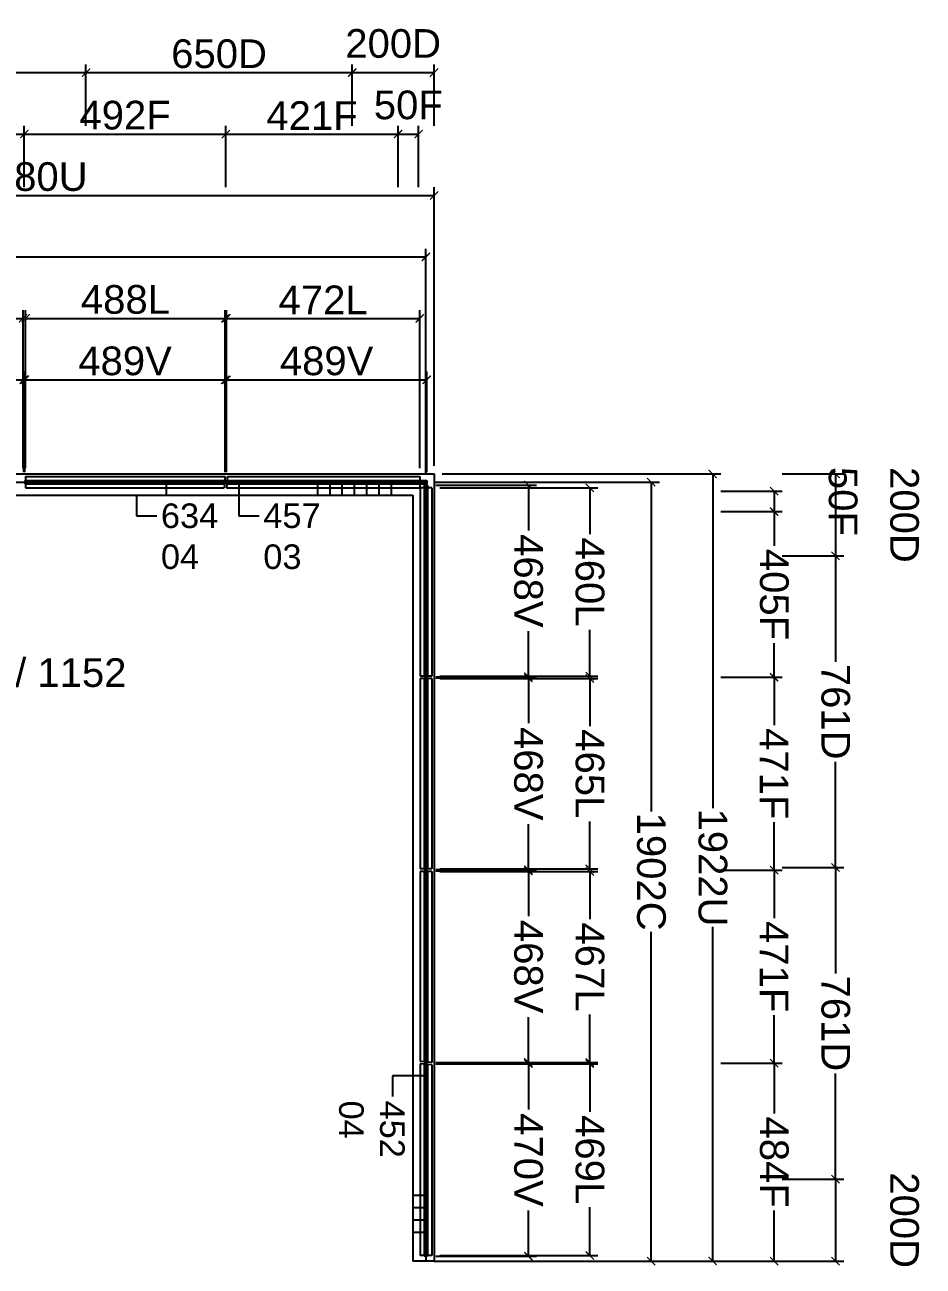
# Model space of a CAD drawing. Header units: millimetres. Extents: x -1142 to 4168, y -1914 to 1394.
# Drawn here: x 1975 to 4168, y -1914 to 1117 of the extents above; entities that cross this region are included whole.
import ezdxf

# ---------------------------------------------------------------- set-up
doc = ezdxf.new("R2010")
doc.units = ezdxf.units.MM
for name, color, linetype in [('Bocas', 5, 'Continuous'), ('Bocas guias', 7, 'Continuous'), ('Leito Externo', 30, 'Continuous'), ('Leito Interno', 30, 'Continuous'), ('Linha de Centro', 1, 'Continuous'), ('Paredes', 7, 'Continuous'), ('Perfil U Externo', 5, 'Continuous'), ('Perfil U Interno', 5, 'Continuous'), ('Pivo', 3, 'Continuous'), ('Vidro Externo', 106, 'Continuous'), ('Vidro Interno', 106, 'Continuous')]:
    doc.layers.add(name, color=color, linetype=linetype)
doc.styles.get("Standard").update_dxf_attribs({"font": 'arial.ttf'})
doc.dimstyles.new('Drenos', dxfattribs={"dimtxt": 70, "dimasz": 20, "dimexe": 20, "dimexo": 20, "dimgap": 10, "dimtad": 2, "dimdec": 0, "dimdsep": 46, "dimtxsty": 'Standard', "dimblk": 'ARCHTICK', "dimcen": 0.09, "dimclrd": 3, "dimclre": 3, "dimclrt": 3, "dimadec": 0, "dimazin": 0, "dimtfac": 1, "dimtdec": 0, "dimtofl": 0, "dimtmove": 0, "dimatfit": 3, "dimldrblk": 'ARCHTICK', "dimfxl": 1, "dimarcsym": 0})
doc.dimstyles.new('Furos', dxfattribs={"dimtxt": 70, "dimasz": 20, "dimexe": 20, "dimexo": 20, "dimgap": 10, "dimtad": 2, "dimdec": 0, "dimdsep": 46, "dimtxsty": 'Standard', "dimblk": 'ARCHTICK', "dimcen": 0.09, "dimclrd": 3, "dimclre": 3, "dimclrt": 3, "dimadec": 0, "dimazin": 0, "dimtfac": 1, "dimtdec": 0, "dimtofl": 0, "dimtmove": 0, "dimatfit": 3, "dimldrblk": 'ARCHTICK', "dimfxl": 1, "dimarcsym": 0})
doc.dimstyles.new('Leito', dxfattribs={"dimtxt": 70, "dimasz": 20, "dimexe": 20, "dimexo": 20, "dimgap": 10, "dimtad": 1, "dimdec": 0, "dimdsep": 46, "dimtxsty": 'Standard', "dimblk": 'ARCHTICK', "dimcen": 20, "dimclrd": 30, "dimclre": 30, "dimclrt": 30, "dimadec": 0, "dimazin": 0, "dimtfac": 1, "dimtdec": 0, "dimtofl": 0, "dimtmove": 0, "dimatfit": 3, "dimldrblk": 'ARCHTICK', "dimfxl": 1, "dimarcsym": 0})
doc.dimstyles.new('Linha de centro', dxfattribs={"dimtxt": 70, "dimasz": 20, "dimexe": 20, "dimexo": 20, "dimgap": 10, "dimtad": 2, "dimdec": 0, "dimdsep": 46, "dimtxsty": 'Standard', "dimblk": 'ARCHTICK', "dimcen": 0.09, "dimclrd": 1, "dimclre": 1, "dimclrt": 1, "dimadec": 0, "dimazin": 0, "dimtfac": 1, "dimtdec": 0, "dimtofl": 0, "dimtmove": 0, "dimatfit": 3, "dimldrblk": 'ARCHTICK', "dimfxl": 1, "dimarcsym": 0})
doc.dimstyles.new('Perfis U', dxfattribs={"dimtxt": 70, "dimasz": 20, "dimexe": 20, "dimexo": 20, "dimgap": 10, "dimtad": 2, "dimdec": 0, "dimdsep": 46, "dimtxsty": 'Standard', "dimblk": 'ARCHTICK', "dimcen": 0.09, "dimclrd": 5, "dimclre": 5, "dimclrt": 5, "dimadec": 0, "dimazin": 0, "dimtfac": 1, "dimtdec": 0, "dimtofl": 0, "dimtmove": 0, "dimatfit": 3, "dimldrblk": 'ARCHTICK', "dimfxl": 1, "dimarcsym": 0})
doc.dimstyles.new('Vidro', dxfattribs={"dimtxt": 70, "dimasz": 20, "dimexe": 20, "dimexo": 20, "dimgap": 10, "dimtad": 2, "dimdec": 0, "dimdsep": 46, "dimtxsty": 'Standard', "dimblk": 'ARCHTICK', "dimcen": 0.09, "dimclrd": 119, "dimclre": 119, "dimclrt": 119, "dimadec": 0, "dimazin": 0, "dimtfac": 1, "dimtdec": 0, "dimtofl": 0, "dimtmove": 0, "dimatfit": 3, "dimldrblk": 'ARCHTICK', "dimfxl": 1, "dimarcsym": 0})

# ---------------------------------------------------------------- blocks, each defined once
blk = doc.blocks.new('_ArchTick')
at = {"color": 0, "linetype": 'ByBlock', "const_width": 0.15}
blk.add_lwpolyline([(-0.5, -0.5), (0.5, 0.5)], dxfattribs=at)
blk = doc.blocks.new('*D269')
at = {"color": 119, "lineweight": -2, "transparency": 16777216}
for p, q in [((1483, 24), (1483, 270)), ((1483, 250), (1972, 250)), ((1972, 24), (1972, 270))]:
    blk.add_line(p, q, dxfattribs=at)
at = {"layer": 'Defpoints', "color": 0, "transparency": 16777216}
for p in [(1972, 250), (1483, 4), (1972, 4)]:
    blk.add_point(p, dxfattribs=at)
at = {"color": 119, "lineweight": -2, "transparency": 16777216, "xscale": 20, "yscale": 20, "zscale": 20, "rotation": 180}
blk.add_blockref('_ArchTick', (1483, 250), dxfattribs=at)
at = {"color": 119, "lineweight": -2, "transparency": 16777216, "xscale": 20, "yscale": 20, "zscale": 20}
blk.add_blockref('_ArchTick', (1972, 250), dxfattribs=at)
at = {"color": 119, "transparency": 16777216, "insert": (1727.5, 295.7), "char_height": 70, "attachment_point": 5}
blk.add_mtext('489V', dxfattribs=at)
blk = doc.blocks.new('*D270')
at = {"color": 119, "lineweight": -2, "transparency": 16777216}
for p, q in [((1975, 24), (1975, 270)), ((1975, 250), (2464, 250)), ((2464, 24), (2464, 270))]:
    blk.add_line(p, q, dxfattribs=at)
at = {"layer": 'Defpoints', "color": 0, "transparency": 16777216}
for p in [(2464, 250), (1975, 4), (2464, 4)]:
    blk.add_point(p, dxfattribs=at)
at = {"color": 119, "lineweight": -2, "transparency": 16777216, "xscale": 20, "yscale": 20, "zscale": 20, "rotation": 180}
blk.add_blockref('_ArchTick', (1975, 250), dxfattribs=at)
at = {"color": 119, "lineweight": -2, "transparency": 16777216, "xscale": 20, "yscale": 20, "zscale": 20}
blk.add_blockref('_ArchTick', (2464, 250), dxfattribs=at)
at = {"color": 119, "transparency": 16777216, "insert": (2219.5, 295.7), "char_height": 70, "attachment_point": 5}
blk.add_mtext('489V', dxfattribs=at)
blk = doc.blocks.new('*D271')
at = {"color": 119, "lineweight": -2, "transparency": 16777216}
for p, q in [((2467, 24), (2467, 270)), ((2467, 250), (2956, 250)), ((2956, 24), (2956, 270))]:
    blk.add_line(p, q, dxfattribs=at)
at = {"layer": 'Defpoints', "color": 0, "transparency": 16777216}
for p in [(2956, 250), (2467, 4), (2956, 4)]:
    blk.add_point(p, dxfattribs=at)
at = {"color": 119, "lineweight": -2, "transparency": 16777216, "xscale": 20, "yscale": 20, "zscale": 20, "rotation": 180}
blk.add_blockref('_ArchTick', (2467, 250), dxfattribs=at)
at = {"color": 119, "lineweight": -2, "transparency": 16777216, "xscale": 20, "yscale": 20, "zscale": 20}
blk.add_blockref('_ArchTick', (2956, 250), dxfattribs=at)
at = {"color": 119, "transparency": 16777216, "insert": (2711.5, 295.7), "char_height": 70, "attachment_point": 5}
blk.add_mtext('489V', dxfattribs=at)
blk = doc.blocks.new('*D272')
at = {"color": 119, "lineweight": -2, "transparency": 16777216}
for p, q in [((2978, -7), (3224, -7)), ((3204, -7), (3204, -117.8)), ((3204, -475), (3204, -364.2)), ((2978, -475), (3224, -475))]:
    blk.add_line(p, q, dxfattribs=at)
at = {"layer": 'Defpoints', "color": 0, "transparency": 16777216}
for p in [(2958, -7), (2958, -475), (3204, -475)]:
    blk.add_point(p, dxfattribs=at)
at = {"color": 119, "lineweight": -2, "transparency": 16777216, "xscale": 20, "yscale": 20, "zscale": 20}
for p, rotation in [((3204, -7), 90), ((3204, -475), 270)]:
    blk.add_blockref('_ArchTick', p, dxfattribs=dict(at, rotation=rotation))
at = {"color": 119, "transparency": 16777216, "insert": (3204, -241), "char_height": 70, "attachment_point": 5, "rotation": 270}
blk.add_mtext('468V', dxfattribs=at)
blk = doc.blocks.new('*D273')
at = {"color": 119, "lineweight": -2, "transparency": 16777216}
for p, q in [((2978, -478), (3224, -478)), ((3204, -478), (3204, -588.8)), ((3204, -946), (3204, -835.2)), ((2978, -946), (3224, -946))]:
    blk.add_line(p, q, dxfattribs=at)
at = {"layer": 'Defpoints', "color": 0, "transparency": 16777216}
for p in [(2958, -478), (2958, -946), (3204, -946)]:
    blk.add_point(p, dxfattribs=at)
at = {"color": 119, "lineweight": -2, "transparency": 16777216, "xscale": 20, "yscale": 20, "zscale": 20}
for p, rotation in [((3204, -478), 90), ((3204, -946), 270)]:
    blk.add_blockref('_ArchTick', p, dxfattribs=dict(at, rotation=rotation))
at = {"color": 119, "transparency": 16777216, "insert": (3204, -712), "char_height": 70, "attachment_point": 5, "rotation": 270}
blk.add_mtext('468V', dxfattribs=at)
blk = doc.blocks.new('*D274')
at = {"color": 119, "lineweight": -2, "transparency": 16777216}
for p, q in [((2978, -949), (3224, -949)), ((3204, -949), (3204, -1059.8)), ((3204, -1417), (3204, -1306.2)), ((2978, -1417), (3224, -1417))]:
    blk.add_line(p, q, dxfattribs=at)
at = {"layer": 'Defpoints', "color": 0, "transparency": 16777216}
for p in [(2958, -949), (2958, -1417), (3204, -1417)]:
    blk.add_point(p, dxfattribs=at)
at = {"color": 119, "lineweight": -2, "transparency": 16777216, "xscale": 20, "yscale": 20, "zscale": 20}
for p, rotation in [((3204, -949), 90), ((3204, -1417), 270)]:
    blk.add_blockref('_ArchTick', p, dxfattribs=dict(at, rotation=rotation))
at = {"color": 119, "transparency": 16777216, "insert": (3204, -1183), "char_height": 70, "attachment_point": 5, "rotation": 270}
blk.add_mtext('468V', dxfattribs=at)
blk = doc.blocks.new('*D275')
at = {"color": 119, "lineweight": -2, "transparency": 16777216}
for p, q in [((2978, -1420), (3224, -1420)), ((3204, -1420), (3204, -1531.8)), ((3204, -1890), (3204, -1778.2)), ((2978, -1890), (3224, -1890))]:
    blk.add_line(p, q, dxfattribs=at)
at = {"layer": 'Defpoints', "color": 0, "transparency": 16777216}
for p in [(2958, -1420), (2958, -1890), (3204, -1890)]:
    blk.add_point(p, dxfattribs=at)
at = {"color": 119, "lineweight": -2, "transparency": 16777216, "xscale": 20, "yscale": 20, "zscale": 20}
for p, rotation in [((3204, -1420), 90), ((3204, -1890), 270)]:
    blk.add_blockref('_ArchTick', p, dxfattribs=dict(at, rotation=rotation))
at = {"color": 119, "transparency": 16777216, "insert": (3204, -1655), "char_height": 70, "attachment_point": 5, "rotation": 270}
blk.add_mtext('470V', dxfattribs=at)
blk = doc.blocks.new('*D280')
at = {"color": 30, "lineweight": -2, "transparency": 16777216}
for p, q in [((1484.5, 34), (1484.5, 420)), ((1484.5, 400), (1970.5, 400)), ((1970.5, 34), (1970.5, 420))]:
    blk.add_line(p, q, dxfattribs=at)
at = {"layer": 'Defpoints', "color": 0, "transparency": 16777216}
for p in [(1970.5, 400), (1484.5, 14), (1970.5, 14)]:
    blk.add_point(p, dxfattribs=at)
at = {"color": 30, "lineweight": -2, "transparency": 16777216, "xscale": 20, "yscale": 20, "zscale": 20, "rotation": 180}
blk.add_blockref('_ArchTick', (1484.5, 400), dxfattribs=at)
at = {"color": 30, "lineweight": -2, "transparency": 16777216, "xscale": 20, "yscale": 20, "zscale": 20}
blk.add_blockref('_ArchTick', (1970.5, 400), dxfattribs=at)
at = {"color": 30, "transparency": 16777216, "insert": (1727.5, 445.7), "char_height": 70, "attachment_point": 5}
blk.add_mtext('486L', dxfattribs=at)
blk = doc.blocks.new('*D281')
at = {"color": 30, "lineweight": -2, "transparency": 16777216}
for p, q in [((1976.5, 34), (1976.5, 420)), ((1976.5, 400), (2464.1, 400)), ((2464.1, 34), (2464.1, 420))]:
    blk.add_line(p, q, dxfattribs=at)
at = {"layer": 'Defpoints', "color": 0, "transparency": 16777216}
for p in [(2464.1, 400), (1976.5, 14), (2464.1, 14)]:
    blk.add_point(p, dxfattribs=at)
at = {"color": 30, "lineweight": -2, "transparency": 16777216, "xscale": 20, "yscale": 20, "zscale": 20, "rotation": 180}
blk.add_blockref('_ArchTick', (1976.5, 400), dxfattribs=at)
at = {"color": 30, "lineweight": -2, "transparency": 16777216, "xscale": 20, "yscale": 20, "zscale": 20}
blk.add_blockref('_ArchTick', (2464.1, 400), dxfattribs=at)
at = {"color": 30, "transparency": 16777216, "insert": (2220.3, 445.7), "char_height": 70, "attachment_point": 5}
blk.add_mtext('488L', dxfattribs=at)
blk = doc.blocks.new('*D282')
at = {"color": 30, "lineweight": -2, "transparency": 16777216}
for p, q in [((2466.9, 34), (2466.9, 420)), ((2466.9, 400), (2939, 400)), ((2939, 34), (2939, 420))]:
    blk.add_line(p, q, dxfattribs=at)
at = {"layer": 'Defpoints', "color": 0, "transparency": 16777216}
for p in [(2939, 400), (2466.9, 14), (2939, 14)]:
    blk.add_point(p, dxfattribs=at)
at = {"color": 30, "lineweight": -2, "transparency": 16777216, "xscale": 20, "yscale": 20, "zscale": 20, "rotation": 180}
blk.add_blockref('_ArchTick', (2466.9, 400), dxfattribs=at)
at = {"color": 30, "lineweight": -2, "transparency": 16777216, "xscale": 20, "yscale": 20, "zscale": 20}
blk.add_blockref('_ArchTick', (2939, 400), dxfattribs=at)
at = {"color": 30, "transparency": 16777216, "insert": (2703, 445.1), "char_height": 70, "attachment_point": 5}
blk.add_mtext('472L', dxfattribs=at)
blk = doc.blocks.new('*D283')
at = {"color": 30, "lineweight": -2, "transparency": 16777216}
for p, q in [((2988, -14), (3374, -14)), ((3354, -14), (3354, -127.3)), ((3354, -473.5), (3354, -360.2)), ((2988, -473.5), (3374, -473.5))]:
    blk.add_line(p, q, dxfattribs=at)
at = {"layer": 'Defpoints', "color": 0, "transparency": 16777216}
for p in [(2968, -14), (2968, -473.5), (3354, -473.5)]:
    blk.add_point(p, dxfattribs=at)
at = {"color": 30, "lineweight": -2, "transparency": 16777216, "xscale": 20, "yscale": 20, "zscale": 20}
for p, rotation in [((3354, -14), 90), ((3354, -473.5), 270)]:
    blk.add_blockref('_ArchTick', p, dxfattribs=dict(at, rotation=rotation))
at = {"color": 30, "transparency": 16777216, "insert": (3354, -243.8), "char_height": 70, "attachment_point": 5, "rotation": 270}
blk.add_mtext('460L', dxfattribs=at)
blk = doc.blocks.new('*D284')
at = {"color": 30, "lineweight": -2, "transparency": 16777216}
for p, q in [((2988, -479.5), (3374, -479.5)), ((3354, -479.5), (3354, -595.6)), ((3354, -944.5), (3354, -828.4)), ((2988, -944.5), (3374, -944.5))]:
    blk.add_line(p, q, dxfattribs=at)
at = {"layer": 'Defpoints', "color": 0, "transparency": 16777216}
for p in [(2968, -479.5), (2968, -944.5), (3354, -944.5)]:
    blk.add_point(p, dxfattribs=at)
at = {"color": 30, "lineweight": -2, "transparency": 16777216, "xscale": 20, "yscale": 20, "zscale": 20}
for p, rotation in [((3354, -479.5), 90), ((3354, -944.5), 270)]:
    blk.add_blockref('_ArchTick', p, dxfattribs=dict(at, rotation=rotation))
at = {"color": 30, "transparency": 16777216, "insert": (3354, -712), "char_height": 70, "attachment_point": 5, "rotation": 270}
blk.add_mtext('465L', dxfattribs=at)
blk = doc.blocks.new('*D285')
at = {"color": 30, "lineweight": -2, "transparency": 16777216}
for p, q in [((2988, -950.5), (3374, -950.5)), ((3354, -950.5), (3354, -1067.4)), ((3354, -1417.1), (3354, -1300.2)), ((2988, -1417.1), (3374, -1417.1))]:
    blk.add_line(p, q, dxfattribs=at)
at = {"layer": 'Defpoints', "color": 0, "transparency": 16777216}
for p in [(2968, -950.5), (2968, -1417.1), (3354, -1417.1)]:
    blk.add_point(p, dxfattribs=at)
at = {"color": 30, "lineweight": -2, "transparency": 16777216, "xscale": 20, "yscale": 20, "zscale": 20}
for p, rotation in [((3354, -950.5), 90), ((3354, -1417.1), 270)]:
    blk.add_blockref('_ArchTick', p, dxfattribs=dict(at, rotation=rotation))
at = {"color": 30, "transparency": 16777216, "insert": (3354, -1183.8), "char_height": 70, "attachment_point": 5, "rotation": 270}
blk.add_mtext('467L', dxfattribs=at)
blk = doc.blocks.new('*D286')
at = {"color": 30, "lineweight": -2, "transparency": 16777216}
for p, q in [((2988, -1419.9), (3374, -1419.9)), ((3354, -1419.9), (3354, -1537.8)), ((3354, -1888.5), (3354, -1770.6)), ((2988, -1888.5), (3374, -1888.5))]:
    blk.add_line(p, q, dxfattribs=at)
at = {"layer": 'Defpoints', "color": 0, "transparency": 16777216}
for p in [(2968, -1419.9), (2968, -1888.5), (3354, -1888.5)]:
    blk.add_point(p, dxfattribs=at)
at = {"color": 30, "lineweight": -2, "transparency": 16777216, "xscale": 20, "yscale": 20, "zscale": 20}
for p, rotation in [((3354, -1419.9), 90), ((3354, -1888.5), 270)]:
    blk.add_blockref('_ArchTick', p, dxfattribs=dict(at, rotation=rotation))
at = {"color": 30, "transparency": 16777216, "insert": (3354, -1654.2), "char_height": 70, "attachment_point": 5, "rotation": 270}
blk.add_mtext('469L', dxfattribs=at)
blk = doc.blocks.new('*D288')
at = {"color": 1, "lineweight": -2, "transparency": 16777216}
for p, q in [((0, 20), (0, 570)), ((0, 550), (2954, 550)), ((2954, 20), (2954, 570))]:
    blk.add_line(p, q, dxfattribs=at)
at = {"layer": 'Defpoints', "color": 0, "transparency": 16777216}
for p in [(2954, 550), (0, 0), (2954, 0)]:
    blk.add_point(p, dxfattribs=at)
at = {"color": 1, "lineweight": -2, "transparency": 16777216, "xscale": 20, "yscale": 20, "zscale": 20, "rotation": 180}
blk.add_blockref('_ArchTick', (0, 550), dxfattribs=at)
at = {"color": 1, "lineweight": -2, "transparency": 16777216, "xscale": 20, "yscale": 20, "zscale": 20}
blk.add_blockref('_ArchTick', (2954, 550), dxfattribs=at)
at = {"color": 1, "transparency": 16777216, "insert": (1477, 596.2), "char_height": 70, "attachment_point": 5}
blk.add_mtext('2954C', dxfattribs=at)
blk = doc.blocks.new('*D289')
at = {"color": 1, "lineweight": -2, "transparency": 16777216}
for p, q in [((2974, 0), (3524, 0)), ((3504, 0), (3504, -804.2)), ((3504, -1902), (3504, -1097.8)), ((2974, -1902), (3524, -1902))]:
    blk.add_line(p, q, dxfattribs=at)
at = {"layer": 'Defpoints', "color": 0, "transparency": 16777216}
for p in [(2954, 0), (2954, -1902), (3504, -1902)]:
    blk.add_point(p, dxfattribs=at)
at = {"color": 1, "lineweight": -2, "transparency": 16777216, "xscale": 20, "yscale": 20, "zscale": 20}
for p, rotation in [((3504, 0), 90), ((3504, -1902), 270)]:
    blk.add_blockref('_ArchTick', p, dxfattribs=dict(at, rotation=rotation))
at = {"color": 1, "transparency": 16777216, "insert": (3504, -951), "char_height": 70, "attachment_point": 5, "rotation": 270}
blk.add_mtext('1902C', dxfattribs=at)
blk = doc.blocks.new('*D292')
at = {"color": 5, "lineweight": -2, "transparency": 16777216}
for p, q in [((994, 40), (994, 720)), ((994, 700), (2974, 700)), ((2974, 40), (2974, 720))]:
    blk.add_line(p, q, dxfattribs=at)
at = {"layer": 'Defpoints', "color": 0, "transparency": 16777216}
for p in [(2974, 700), (994, 20), (2974, 20)]:
    blk.add_point(p, dxfattribs=at)
at = {"color": 5, "lineweight": -2, "transparency": 16777216, "xscale": 20, "yscale": 20, "zscale": 20, "rotation": 180}
blk.add_blockref('_ArchTick', (994, 700), dxfattribs=at)
at = {"color": 5, "lineweight": -2, "transparency": 16777216, "xscale": 20, "yscale": 20, "zscale": 20}
blk.add_blockref('_ArchTick', (2974, 700), dxfattribs=at)
at = {"color": 5, "transparency": 16777216, "insert": (1984, 745.7), "char_height": 70, "attachment_point": 5}
blk.add_mtext('1980U', dxfattribs=at)
blk = doc.blocks.new('*D293')
at = {"color": 5, "lineweight": -2, "transparency": 16777216}
for p, q in [((2994, 20), (3674, 20)), ((3654, 20), (3654, -796.2)), ((3654, -1902), (3654, -1085.8)), ((2994, -1902), (3674, -1902))]:
    blk.add_line(p, q, dxfattribs=at)
at = {"layer": 'Defpoints', "color": 0, "transparency": 16777216}
for p in [(2974, 20), (2974, -1902), (3654, -1902)]:
    blk.add_point(p, dxfattribs=at)
at = {"color": 5, "lineweight": -2, "transparency": 16777216, "xscale": 20, "yscale": 20, "zscale": 20}
for p, rotation in [((3654, 20), 90), ((3654, -1902), 270)]:
    blk.add_blockref('_ArchTick', p, dxfattribs=dict(at, rotation=rotation))
at = {"color": 5, "transparency": 16777216, "insert": (3654, -941), "char_height": 70, "attachment_point": 5, "rotation": 270}
blk.add_mtext('1922U', dxfattribs=at)
blk = doc.blocks.new('*D300')
at = {"color": 3, "lineweight": -2, "transparency": 16777216}
for p, q in [((1481.5, 720), (1481.5, 870)), ((1481.5, 850), (1973.5, 850)), ((1973.5, 720), (1973.5, 870))]:
    blk.add_line(p, q, dxfattribs=at)
at = {"layer": 'Defpoints', "color": 0, "transparency": 16777216}
for p in [(1973.5, 850), (1481.5, 700), (1973.5, 700)]:
    blk.add_point(p, dxfattribs=at)
at = {"color": 3, "lineweight": -2, "transparency": 16777216, "xscale": 20, "yscale": 20, "zscale": 20, "rotation": 180}
blk.add_blockref('_ArchTick', (1481.5, 850), dxfattribs=at)
at = {"color": 3, "lineweight": -2, "transparency": 16777216, "xscale": 20, "yscale": 20, "zscale": 20}
blk.add_blockref('_ArchTick', (1973.5, 850), dxfattribs=at)
at = {"color": 3, "transparency": 16777216, "insert": (1727.5, 895.7), "char_height": 70, "attachment_point": 5}
blk.add_mtext('492F', dxfattribs=at)
blk = doc.blocks.new('*D301')
at = {"color": 3, "lineweight": -2, "transparency": 16777216}
for p, q in [((1973.5, 720), (1973.5, 870)), ((1973.5, 850), (2465.5, 850)), ((2465.5, 720), (2465.5, 870))]:
    blk.add_line(p, q, dxfattribs=at)
at = {"layer": 'Defpoints', "color": 0, "transparency": 16777216}
for p in [(2465.5, 850), (1973.5, 700), (2465.5, 700)]:
    blk.add_point(p, dxfattribs=at)
at = {"color": 3, "lineweight": -2, "transparency": 16777216, "xscale": 20, "yscale": 20, "zscale": 20, "rotation": 180}
blk.add_blockref('_ArchTick', (1973.5, 850), dxfattribs=at)
at = {"color": 3, "lineweight": -2, "transparency": 16777216, "xscale": 20, "yscale": 20, "zscale": 20}
blk.add_blockref('_ArchTick', (2465.5, 850), dxfattribs=at)
at = {"color": 3, "transparency": 16777216, "insert": (2219.5, 895.7), "char_height": 70, "attachment_point": 5}
blk.add_mtext('492F', dxfattribs=at)
blk = doc.blocks.new('*D302')
at = {"color": 3, "lineweight": -2, "transparency": 16777216}
for p, q in [((2465.5, 720), (2465.5, 870)), ((2465.5, 850), (2886, 850)), ((2886, 720), (2886, 870))]:
    blk.add_line(p, q, dxfattribs=at)
at = {"layer": 'Defpoints', "color": 0, "transparency": 16777216}
for p in [(2886, 850), (2465.5, 700), (2886, 700)]:
    blk.add_point(p, dxfattribs=at)
at = {"color": 3, "lineweight": -2, "transparency": 16777216, "xscale": 20, "yscale": 20, "zscale": 20, "rotation": 180}
blk.add_blockref('_ArchTick', (2465.5, 850), dxfattribs=at)
at = {"color": 3, "lineweight": -2, "transparency": 16777216, "xscale": 20, "yscale": 20, "zscale": 20}
blk.add_blockref('_ArchTick', (2886, 850), dxfattribs=at)
at = {"color": 3, "transparency": 16777216, "insert": (2675.8, 895.1), "char_height": 70, "attachment_point": 5}
blk.add_mtext('421F', dxfattribs=at)
blk = doc.blocks.new('*D303')
at = {"color": 3, "lineweight": -2, "transparency": 16777216}
for p, q in [((2886, 720), (2886, 870)), ((2886, 850), (2936, 850)), ((2936, 720), (2936, 870))]:
    blk.add_line(p, q, dxfattribs=at)
at = {"layer": 'Defpoints', "color": 0, "transparency": 16777216}
for p in [(2936, 850), (2886, 700), (2936, 700)]:
    blk.add_point(p, dxfattribs=at)
at = {"color": 3, "lineweight": -2, "transparency": 16777216, "xscale": 20, "yscale": 20, "zscale": 20, "rotation": 180}
blk.add_blockref('_ArchTick', (2886, 850), dxfattribs=at)
at = {"color": 3, "lineweight": -2, "transparency": 16777216, "xscale": 20, "yscale": 20, "zscale": 20}
blk.add_blockref('_ArchTick', (2936, 850), dxfattribs=at)
at = {"color": 3, "transparency": 16777216, "insert": (2911, 920.7), "char_height": 70, "attachment_point": 5}
blk.add_mtext('50F', dxfattribs=at)
blk = doc.blocks.new('*D304')
at = {"color": 3, "lineweight": -2, "transparency": 16777216}
for p, q in [((3674, -72), (3824, -72)), ((3804, -72), (3804, -155.7)), ((3804, -476.5), (3804, -392.8)), ((3674, -476.5), (3824, -476.5))]:
    blk.add_line(p, q, dxfattribs=at)
at = {"layer": 'Defpoints', "color": 0, "transparency": 16777216}
for p in [(3654, -72), (3654, -476.5), (3804, -476.5)]:
    blk.add_point(p, dxfattribs=at)
at = {"color": 3, "lineweight": -2, "transparency": 16777216, "xscale": 20, "yscale": 20, "zscale": 20}
for p, rotation in [((3804, -72), 90), ((3804, -476.5), 270)]:
    blk.add_blockref('_ArchTick', p, dxfattribs=dict(at, rotation=rotation))
at = {"color": 3, "transparency": 16777216, "insert": (3804, -274.3), "char_height": 70, "attachment_point": 5, "rotation": 270}
blk.add_mtext('405F', dxfattribs=at)
blk = doc.blocks.new('*D305')
at = {"color": 3, "lineweight": -2, "transparency": 16777216}
for p, q in [((3674, -22), (3824, -22)), ((3804, -22), (3804, -72)), ((3674, -72), (3824, -72))]:
    blk.add_line(p, q, dxfattribs=at)
at = {"layer": 'Defpoints', "color": 0, "transparency": 16777216}
for p in [(3654, -22), (3654, -72), (3804, -72)]:
    blk.add_point(p, dxfattribs=at)
at = {"color": 3, "lineweight": -2, "transparency": 16777216, "xscale": 20, "yscale": 20, "zscale": 20}
for p, rotation in [((3804, -22), 90), ((3804, -72), 270)]:
    blk.add_blockref('_ArchTick', p, dxfattribs=dict(at, rotation=rotation))
at = {"color": 3, "transparency": 16777216, "insert": (3972, -47), "char_height": 70, "attachment_point": 5, "rotation": 270}
blk.add_mtext('50F', dxfattribs=at)
blk = doc.blocks.new('*D306')
at = {"color": 3, "lineweight": -2, "transparency": 16777216}
for p, q in [((3674, -476.5), (3824, -476.5)), ((3804, -476.5), (3804, -593.4)), ((3804, -947.5), (3804, -830.6)), ((3674, -947.5), (3824, -947.5))]:
    blk.add_line(p, q, dxfattribs=at)
at = {"layer": 'Defpoints', "color": 0, "transparency": 16777216}
for p in [(3654, -476.5), (3654, -947.5), (3804, -947.5)]:
    blk.add_point(p, dxfattribs=at)
at = {"color": 3, "lineweight": -2, "transparency": 16777216, "xscale": 20, "yscale": 20, "zscale": 20}
for p, rotation in [((3804, -476.5), 90), ((3804, -947.5), 270)]:
    blk.add_blockref('_ArchTick', p, dxfattribs=dict(at, rotation=rotation))
at = {"color": 3, "transparency": 16777216, "insert": (3804, -712), "char_height": 70, "attachment_point": 5, "rotation": 270}
blk.add_mtext('471F', dxfattribs=at)
blk = doc.blocks.new('*D307')
at = {"color": 3, "lineweight": -2, "transparency": 16777216}
for p, q in [((3674, -947.5), (3824, -947.5)), ((3804, -947.5), (3804, -1064.4)), ((3804, -1418.5), (3804, -1301.6)), ((3674, -1418.5), (3824, -1418.5))]:
    blk.add_line(p, q, dxfattribs=at)
at = {"layer": 'Defpoints', "color": 0, "transparency": 16777216}
for p in [(3654, -947.5), (3654, -1418.5), (3804, -1418.5)]:
    blk.add_point(p, dxfattribs=at)
at = {"color": 3, "lineweight": -2, "transparency": 16777216, "xscale": 20, "yscale": 20, "zscale": 20}
for p, rotation in [((3804, -947.5), 90), ((3804, -1418.5), 270)]:
    blk.add_blockref('_ArchTick', p, dxfattribs=dict(at, rotation=rotation))
at = {"color": 3, "transparency": 16777216, "insert": (3804, -1183), "char_height": 70, "attachment_point": 5, "rotation": 270}
blk.add_mtext('471F', dxfattribs=at)
blk = doc.blocks.new('*D308')
at = {"color": 3, "lineweight": -2, "transparency": 16777216}
for p, q in [((3674, -1418.5), (3824, -1418.5)), ((3804, -1418.5), (3804, -1541.7)), ((3804, -1902), (3804, -1778.8)), ((3674, -1902), (3824, -1902))]:
    blk.add_line(p, q, dxfattribs=at)
at = {"layer": 'Defpoints', "color": 0, "transparency": 16777216}
for p in [(3654, -1418.5), (3654, -1902), (3804, -1902)]:
    blk.add_point(p, dxfattribs=at)
at = {"color": 3, "lineweight": -2, "transparency": 16777216, "xscale": 20, "yscale": 20, "zscale": 20}
for p, rotation in [((3804, -1418.5), 90), ((3804, -1902), 270)]:
    blk.add_blockref('_ArchTick', p, dxfattribs=dict(at, rotation=rotation))
at = {"color": 3, "transparency": 16777216, "insert": (3804, -1660.3), "char_height": 70, "attachment_point": 5, "rotation": 270}
blk.add_mtext('484F', dxfattribs=at)
blk = doc.blocks.new('*D314')
at = {"color": 3, "lineweight": -2, "transparency": 16777216}
for p, q in [((1476, 870), (1476, 1020)), ((2124, 870), (2124, 1020)), ((1476, 1000), (2124, 1000))]:
    blk.add_line(p, q, dxfattribs=at)
at = {"layer": 'Defpoints', "color": 0, "transparency": 16777216}
for p in [(2124, 1000), (1476, 850), (2124, 850)]:
    blk.add_point(p, dxfattribs=at)
at = {"color": 3, "lineweight": -2, "transparency": 16777216, "xscale": 20, "yscale": 20, "zscale": 20, "rotation": 180}
blk.add_blockref('_ArchTick', (1476, 1000), dxfattribs=at)
at = {"color": 3, "lineweight": -2, "transparency": 16777216, "xscale": 20, "yscale": 20, "zscale": 20}
blk.add_blockref('_ArchTick', (2124, 1000), dxfattribs=at)
at = {"color": 3, "transparency": 16777216, "insert": (1800, 1045.7), "char_height": 70, "attachment_point": 5}
blk.add_mtext('648D', dxfattribs=at)
blk = doc.blocks.new('*D315')
at = {"color": 3, "lineweight": -2, "transparency": 16777216}
for p, q in [((2124, 870), (2124, 1020)), ((2774, 870), (2774, 1020)), ((2124, 1000), (2774, 1000))]:
    blk.add_line(p, q, dxfattribs=at)
at = {"layer": 'Defpoints', "color": 0, "transparency": 16777216}
for p in [(2774, 1000), (2124, 850), (2774, 850)]:
    blk.add_point(p, dxfattribs=at)
at = {"color": 3, "lineweight": -2, "transparency": 16777216, "xscale": 20, "yscale": 20, "zscale": 20, "rotation": 180}
blk.add_blockref('_ArchTick', (2124, 1000), dxfattribs=at)
at = {"color": 3, "lineweight": -2, "transparency": 16777216, "xscale": 20, "yscale": 20, "zscale": 20}
blk.add_blockref('_ArchTick', (2774, 1000), dxfattribs=at)
at = {"color": 3, "transparency": 16777216, "insert": (2449, 1045.7), "char_height": 70, "attachment_point": 5}
blk.add_mtext('650D', dxfattribs=at)
blk = doc.blocks.new('*D316')
at = {"color": 3, "lineweight": -2, "transparency": 16777216}
for p, q in [((2774, 870), (2774, 1020)), ((2974, 870), (2974, 1020)), ((2774, 1000), (2974, 1000))]:
    blk.add_line(p, q, dxfattribs=at)
at = {"layer": 'Defpoints', "color": 0, "transparency": 16777216}
for p in [(2974, 1000), (2774, 850), (2974, 850)]:
    blk.add_point(p, dxfattribs=at)
at = {"color": 3, "lineweight": -2, "transparency": 16777216, "xscale": 20, "yscale": 20, "zscale": 20, "rotation": 180}
blk.add_blockref('_ArchTick', (2774, 1000), dxfattribs=at)
at = {"color": 3, "lineweight": -2, "transparency": 16777216, "xscale": 20, "yscale": 20, "zscale": 20}
blk.add_blockref('_ArchTick', (2974, 1000), dxfattribs=at)
at = {"color": 3, "transparency": 16777216, "insert": (2874, 1070.7), "char_height": 70, "attachment_point": 5}
blk.add_mtext('200D', dxfattribs=at)
blk = doc.blocks.new('*D317')
at = {"color": 3, "lineweight": -2, "transparency": 16777216}
for p, q in [((3824, 20), (3974, 20)), ((3954, 20), (3954, -180)), ((3824, -180), (3974, -180))]:
    blk.add_line(p, q, dxfattribs=at)
at = {"layer": 'Defpoints', "color": 0, "transparency": 16777216}
for p in [(3804, 20), (3804, -180), (3954, -180)]:
    blk.add_point(p, dxfattribs=at)
at = {"color": 3, "lineweight": -2, "transparency": 16777216, "xscale": 20, "yscale": 20, "zscale": 20}
for p, rotation in [((3954, 20), 90), ((3954, -180), 270)]:
    blk.add_blockref('_ArchTick', p, dxfattribs=dict(at, rotation=rotation))
at = {"color": 3, "transparency": 16777216, "insert": (4122, -80), "char_height": 70, "attachment_point": 5, "rotation": 270}
blk.add_mtext('200D', dxfattribs=at)
blk = doc.blocks.new('*D318')
at = {"color": 3, "lineweight": -2, "transparency": 16777216}
for p, q in [((3824, -180), (3974, -180)), ((3954, -180), (3954, -438.5)), ((3954, -941), (3954, -682.5)), ((3824, -941), (3974, -941))]:
    blk.add_line(p, q, dxfattribs=at)
at = {"layer": 'Defpoints', "color": 0, "transparency": 16777216}
for p in [(3804, -180), (3804, -941), (3954, -941)]:
    blk.add_point(p, dxfattribs=at)
at = {"color": 3, "lineweight": -2, "transparency": 16777216, "xscale": 20, "yscale": 20, "zscale": 20}
for p, rotation in [((3954, -180), 90), ((3954, -941), 270)]:
    blk.add_blockref('_ArchTick', p, dxfattribs=dict(at, rotation=rotation))
at = {"color": 3, "transparency": 16777216, "insert": (3954, -560.5), "char_height": 70, "attachment_point": 5, "rotation": 270}
blk.add_mtext('761D', dxfattribs=at)
blk = doc.blocks.new('*D319')
at = {"color": 3, "lineweight": -2, "transparency": 16777216}
for p, q in [((3824, -941), (3974, -941)), ((3954, -941), (3954, -1199.5)), ((3954, -1702), (3954, -1443.5)), ((3824, -1702), (3974, -1702))]:
    blk.add_line(p, q, dxfattribs=at)
at = {"layer": 'Defpoints', "color": 0, "transparency": 16777216}
for p in [(3804, -941), (3804, -1702), (3954, -1702)]:
    blk.add_point(p, dxfattribs=at)
at = {"color": 3, "lineweight": -2, "transparency": 16777216, "xscale": 20, "yscale": 20, "zscale": 20}
for p, rotation in [((3954, -941), 90), ((3954, -1702), 270)]:
    blk.add_blockref('_ArchTick', p, dxfattribs=dict(at, rotation=rotation))
at = {"color": 3, "transparency": 16777216, "insert": (3954, -1321.5), "char_height": 70, "attachment_point": 5, "rotation": 270}
blk.add_mtext('761D', dxfattribs=at)
blk = doc.blocks.new('*D320')
at = {"color": 3, "lineweight": -2, "transparency": 16777216}
for p, q in [((3824, -1702), (3974, -1702)), ((3954, -1702), (3954, -1902)), ((3824, -1902), (3974, -1902))]:
    blk.add_line(p, q, dxfattribs=at)
at = {"layer": 'Defpoints', "color": 0, "transparency": 16777216}
for p in [(3804, -1702), (3804, -1902), (3954, -1902)]:
    blk.add_point(p, dxfattribs=at)
at = {"color": 3, "lineweight": -2, "transparency": 16777216, "xscale": 20, "yscale": 20, "zscale": 20}
for p, rotation in [((3954, -1702), 90), ((3954, -1902), 270)]:
    blk.add_blockref('_ArchTick', p, dxfattribs=dict(at, rotation=rotation))
at = {"color": 3, "transparency": 16777216, "insert": (4122, -1802), "char_height": 70, "attachment_point": 5, "rotation": 270}
blk.add_mtext('200D', dxfattribs=at)

msp = doc.modelspace()

# ---------------------------------------------------------------- linework, layer by layer
at = {"layer": 'Bocas'}
for p, q in [((2320, 0), (2320, -32)), ((2497, 0), (2497, -32)), ((2954, -1450), (2922, -1450))]:
    msp.add_line(p, q, dxfattribs=at)
at = {"layer": 'Bocas guias'}
for p, q in [((2247, -32), (2247, -82)), ((2497, -32), (2497, -82)), ((2247, -82), (2297, -82)), ((2497, -82), (2547, -82)), ((2922, -1450), (2872, -1450)), ((2872, -1450), (2872, -1500))]:
    msp.add_line(p, q, dxfattribs=at)
at = {"layer": 'Leito Externo'}
for p, q in [((1976.5, 14), (2464.1, 14)), ((2469.4, 14), (2939, 14)), ((2968, -14), (2968, -473.5)), ((2968, -479.5), (2968, -944.5)), ((2968, -950.5), (2968, -1417.1)), ((2968, -1422.4), (2968, -1888.5))]:
    msp.add_line(p, q, dxfattribs=at)
at = {"layer": 'Leito Interno'}
for p, q in [((1976.5, 14), (1976.5, -14)), ((2464.1, 14), (2461.6, -14)), ((2469.4, 14), (2466.9, -14)), ((2939, 14), (2939, -14)), ((1976.5, -14), (2461.6, -14)), ((2466.9, -14), (2939, -14)), ((2940, -14), (2940, -473.5)), ((2968, -14), (2940, -14)), ((2968, -473.5), (2940, -473.5)), ((2940, -479.5), (2940, -944.5)), ((2968, -479.5), (2940, -479.5)), ((2968, -944.5), (2940, -944.5)), ((2940, -950.5), (2940, -1414.6)), ((2968, -950.5), (2940, -950.5)), ((2968, -1417.1), (2940, -1414.6)), ((2940, -1419.9), (2940, -1888.5)), ((2968, -1422.4), (2940, -1419.9)), ((2968, -1888.5), (2940, -1888.5))]:
    msp.add_line(p, q, dxfattribs=at)
at = {"layer": 'Linha de Centro'}
for p, q in [((0, 0), (2954, 0)), ((2954, 0), (2954, -1902))]:
    msp.add_line(p, q, dxfattribs=at)
at = {"layer": 'Paredes'}
msp.add_line((2974, -1902), (2922, -1902), dxfattribs=at)
at = {"layer": 'Perfil U Externo'}
for p, q in [((-20, 20), (2974, 20)), ((2974, 20), (2974, -1902))]:
    msp.add_line(p, q, dxfattribs=at)
at = {"layer": 'Perfil U Interno'}
for p, q in [((32, -32), (2922, -32)), ((2922, -32), (2922, -1902))]:
    msp.add_line(p, q, dxfattribs=at)
at = {"layer": 'Pivo'}
for p, q in [((2689, 0), (2689, -32)), ((2719, 0), (2719, -32)), ((2749, 0), (2749, -32)), ((2779, 0), (2779, -32)), ((2809, 0), (2809, -32)), ((2839, 0), (2839, -32)), ((2869, 0), (2869, -32)), ((2954, -1742), (2922, -1742)), ((2954, -1772), (2922, -1772)), ((2954, -1802), (2922, -1802)), ((2954, -1832), (2922, -1832))]:
    msp.add_line(p, q, dxfattribs=at)
at = {"layer": 'Vidro Externo'}
for p, q in [((1975, 4), (2464, 4)), ((2467, 4), (2956, 4)), ((2958, -7), (2958, -475)), ((2958, -478), (2958, -946)), ((2958, -949), (2958, -1417)), ((2958, -1420), (2958, -1890))]:
    msp.add_line(p, q, dxfattribs=at)
at = {"layer": 'Vidro Interno'}
for p, q in [((1975, 4), (1975, -4)), ((2464, 4), (2464, -4)), ((2467, 4), (2467, -4)), ((2956, 4), (2956, -4)), ((1975, -4), (2464, -4)), ((2467, -4), (2956, -4)), ((2950, -7), (2950, -475)), ((2958, -7), (2950, -7)), ((2958, -475), (2950, -475)), ((2950, -478), (2950, -946)), ((2958, -478), (2950, -478)), ((2958, -946), (2950, -946)), ((2950, -949), (2950, -1417)), ((2958, -949), (2950, -949)), ((2958, -1417), (2950, -1417)), ((2950, -1420), (2950, -1890)), ((2958, -1420), (2950, -1420)), ((2958, -1890), (2950, -1890))]:
    msp.add_line(p, q, dxfattribs=at)

# ---------------------------------------------------------------- texts
for s, height, p in [('634', 60, (2307, -112)), ('457', 60, (2557, -112)), ('04', 60, (2307, -212)), ('03', 60, (2557, -212)), ('Alturas do vão: 1152 / 1152', 70, (1027, -500))]:
    msp.add_text(s, height=height).set_placement(p)
for s, p in [('04', (2742, -1510)), ('452', (2842, -1510))]:
    msp.add_text(s, height=60, rotation=270).set_placement(p)

# ---------------------------------------------------------------- dimensions: what is measured, and where the dimension line sits
for base, p1, p2, dimstyle, override, picture, middle in [((2124, 1000), (1476, 850), (2124, 850), 'Drenos', {"dimtih": 1, "dimtoh": 0, "dimpost": 'D', "dimtmove": 2}, '*D314', (1800, 1045.7)), ((2774, 1000), (2124, 850), (2774, 850), 'Drenos', {"dimtih": 1, "dimtoh": 0, "dimpost": 'D', "dimtmove": 2}, '*D315', (2449, 1045.7)), ((2974, 1000), (2774, 850), (2974, 850), 'Drenos', {"dimtih": 1, "dimtoh": 0, "dimpost": 'D', "dimtmove": 2}, '*D316', (2874, 1070.7)), ((1973.5, 850), (1481.5, 700), (1973.5, 700), 'Furos', {"dimtih": 1, "dimtoh": 0, "dimpost": 'F', "dimtmove": 2}, '*D300', (1727.5, 895.7)), ((2465.5, 850), (1973.5, 700), (2465.5, 700), 'Furos', {"dimtih": 1, "dimtoh": 0, "dimpost": 'F', "dimtmove": 2}, '*D301', (2219.5, 895.7)), ((2886, 850), (2465.5, 700), (2886, 700), 'Furos', {"dimtih": 1, "dimtoh": 0, "dimpost": 'F', "dimtmove": 2}, '*D302', (2675.75, 895.1432469)), ((2936, 850), (2886, 700), (2936, 700), 'Furos', {"dimtih": 1, "dimtoh": 0, "dimpost": 'F', "dimtmove": 2}, '*D303', (2911, 920.7)), ((2974, 700), (994, 20), (2974, 20), 'Perfis U', {"dimtih": 1, "dimtoh": 0, "dimpost": 'U', "dimtmove": 2}, '*D292', (1984, 745.7)), ((2954, 550), (0, 0), (2954, 0), 'Linha de centro', {"dimtih": 1, "dimtoh": 0, "dimpost": 'C', "dimtmove": 2}, '*D288', (1477, 596.2)), ((1970.5, 400), (1484.5, 14), (1970.5, 14), 'Leito', {"dimtih": 1, "dimtoh": 0, "dimpost": 'L', "dimtmove": 2}, '*D280', (1727.5, 445.7)), ((2464.1, 400), (1976.5, 14), (2464.1, 14), 'Leito', {"dimtih": 1, "dimtoh": 0, "dimpost": 'L', "dimtmove": 2}, '*D281', (2220.3, 445.7)), ((2939, 400), (2466.9, 14), (2939, 14), 'Leito', {"dimtih": 1, "dimtoh": 0, "dimpost": 'L', "dimtmove": 2}, '*D282', (2703, 445.1)), ((1972, 250), (1483, 4), (1972, 4), 'Vidro', {"dimtih": 1, "dimtoh": 0, "dimpost": 'V', "dimtmove": 2}, '*D269', (1727.5, 295.7)), ((2464, 250), (1975, 4), (2464, 4), 'Vidro', {"dimtih": 1, "dimtoh": 0, "dimpost": 'V', "dimtmove": 2}, '*D270', (2219.5, 295.7)), ((2956, 250), (2467, 4), (2956, 4), 'Vidro', {"dimtih": 1, "dimtoh": 0, "dimpost": 'V', "dimtmove": 2}, '*D271', (2711.5, 295.7))]:
    dim = msp.add_linear_dim(base=base, p1=p1, p2=p2, dimstyle=dimstyle, override=override)
    dim.commit()
    dim.dimension.update_dxf_attribs({"geometry": picture, "text_midpoint": middle})
for base, p1, p2, dimstyle, override, picture, middle in [((3654, -1902), (2974, 20), (2974, -1902), 'Perfis U', {"dimtih": 1, "dimtoh": 0, "dimpost": 'U', "dimtmove": 2}, '*D293', (3654, -941)), ((3804, -72), (3654, -22), (3654, -72), 'Furos', {"dimtih": 1, "dimtoh": 0, "dimpost": 'F', "dimtmove": 2}, '*D305', (3972, -47)), ((3954, -180), (3804, 20), (3804, -180), 'Drenos', {"dimtih": 1, "dimtoh": 0, "dimpost": 'D', "dimtmove": 2}, '*D317', (4122, -80)), ((3504, -1902), (2954, 0), (2954, -1902), 'Linha de centro', {"dimtih": 1, "dimtoh": 0, "dimpost": 'C', "dimtmove": 2}, '*D289', (3504, -951)), ((3204, -475), (2958, -7), (2958, -475), 'Vidro', {"dimtih": 1, "dimtoh": 0, "dimpost": 'V', "dimtmove": 2}, '*D272', (3204, -241)), ((3354, -473.5), (2968, -14), (2968, -473.5), 'Leito', {"dimtih": 1, "dimtoh": 0, "dimpost": 'L', "dimtmove": 2}, '*D283', (3354, -243.75)), ((3804, -476.5), (3654, -72), (3654, -476.5), 'Furos', {"dimtih": 1, "dimtoh": 0, "dimpost": 'F', "dimtmove": 2}, '*D304', (3804, -274.25)), ((3954, -941), (3804, -180), (3804, -941), 'Drenos', {"dimtih": 1, "dimtoh": 0, "dimpost": 'D', "dimtmove": 2}, '*D318', (3954, -560.5)), ((3204, -946), (2958, -478), (2958, -946), 'Vidro', {"dimtih": 1, "dimtoh": 0, "dimpost": 'V', "dimtmove": 2}, '*D273', (3204, -712)), ((3354, -944.5), (2968, -479.5), (2968, -944.5), 'Leito', {"dimtih": 1, "dimtoh": 0, "dimpost": 'L', "dimtmove": 2}, '*D284', (3354, -712)), ((3804, -947.5), (3654, -476.5), (3654, -947.5), 'Furos', {"dimtih": 1, "dimtoh": 0, "dimpost": 'F', "dimtmove": 2}, '*D306', (3804, -712)), ((3204, -1417), (2958, -949), (2958, -1417), 'Vidro', {"dimtih": 1, "dimtoh": 0, "dimpost": 'V', "dimtmove": 2}, '*D274', (3204, -1183)), ((3354, -1417.1), (2968, -950.5), (2968, -1417.1), 'Leito', {"dimtih": 1, "dimtoh": 0, "dimpost": 'L', "dimtmove": 2}, '*D285', (3354, -1183.8)), ((3804, -1418.5), (3654, -947.5), (3654, -1418.5), 'Furos', {"dimtih": 1, "dimtoh": 0, "dimpost": 'F', "dimtmove": 2}, '*D307', (3804, -1183)), ((3954, -1702), (3804, -941), (3804, -1702), 'Drenos', {"dimtih": 1, "dimtoh": 0, "dimpost": 'D', "dimtmove": 2}, '*D319', (3954, -1321.5)), ((3204, -1890), (2958, -1420), (2958, -1890), 'Vidro', {"dimtih": 1, "dimtoh": 0, "dimpost": 'V', "dimtmove": 2}, '*D275', (3204, -1655)), ((3354, -1888.5), (2968, -1419.9), (2968, -1888.5), 'Leito', {"dimtih": 1, "dimtoh": 0, "dimpost": 'L', "dimtmove": 2}, '*D286', (3354, -1654.2)), ((3804, -1902), (3654, -1418.5), (3654, -1902), 'Furos', {"dimtih": 1, "dimtoh": 0, "dimpost": 'F', "dimtmove": 2}, '*D308', (3804, -1660.25)), ((3954, -1902), (3804, -1702), (3804, -1902), 'Drenos', {"dimtih": 1, "dimtoh": 0, "dimpost": 'D', "dimtmove": 2}, '*D320', (4122, -1802))]:
    dim = msp.add_linear_dim(base=base, p1=p1, p2=p2, angle=270, dimstyle=dimstyle, override=override)
    dim.commit()
    dim.dimension.update_dxf_attribs({"geometry": picture, "text_midpoint": middle, "text_rotation": 270})

doc.saveas('drawing.dxf')
